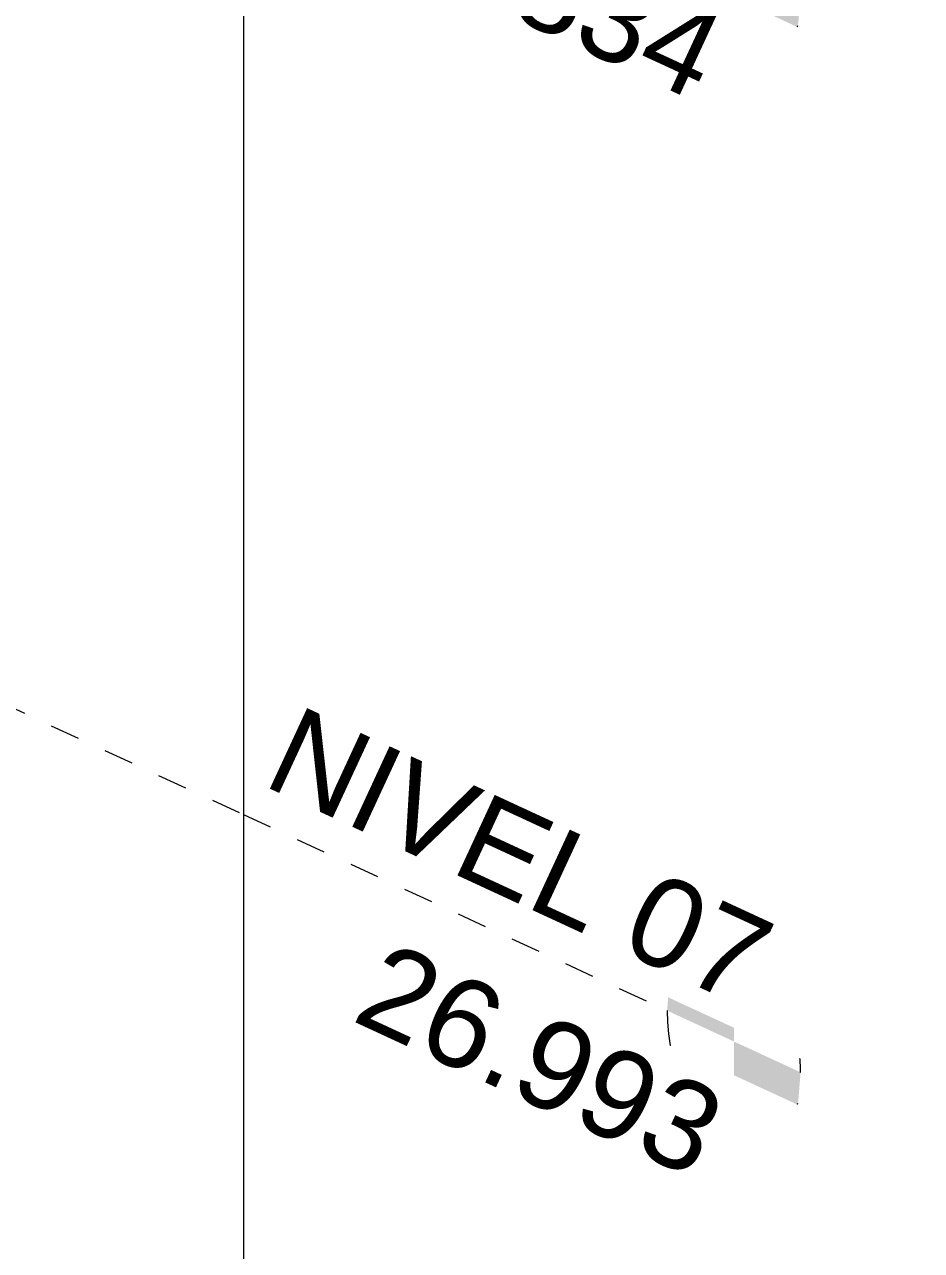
# Model space of a CAD drawing. Header units: metres. Extents: x 63 to 378, y -27 to 78.
# Drawn here: x 370.685 to 373.717, y 4.101 to 8.247 of the extents above; entities that cross this region are included whole.
import ezdxf

# ---------------------------------------------------------------- set-up
doc = ezdxf.new("R2010")
doc.units = ezdxf.units.M
doc.linetypes.add('Centre', pattern=[0.03175, 0.00635, -0.004763, 0.015875, -0.004763])
doc.layers.add('A-FLOR-LEVL', color=7, linetype='Continuous', lineweight=9)
doc.layers.add('G-ANNO-SYMB', color=7, linetype='Continuous', lineweight=9, true_color=0x0091c9)
doc.styles.add('Arial_1', font='arial.ttf', dxfattribs={"height": 0.3})

# ---------------------------------------------------------------- blocks, each defined once
blk = doc.blocks.new('Level - M_Level Head - Circle-24867-3D BUITRON TUBERIA')
at = {"layer": 'A-FLOR-LEVL'}
for points in [[(29.754, -16.8176), (29.754, -16.4381), (29.6956, -16.424), (29.6412, -16.4367), (29.5945, -16.4754), (29.5587, -16.5374), (29.5361, -16.6185), (29.5284, -16.7132)], [(29.8124, -17.2112), (29.8668, -17.1984), (29.9135, -17.1597), (29.9493, -17.0977), (29.9719, -17.0166), (29.9795, -16.9219), (29.754, -16.8176), (29.754, -17.1971)]]:
    blk.add_hatch(color=256, dxfattribs=at).paths.add_polyline_path(points)
for start_param, end_param in [(0.199785, 0.308213), (6.190523, 6.284099), (4.329106, 5.899903), (0.496018, 0.604446), (0.803317, 0.896893), (1.187514, 2.75831), (3.94491, 4.038486), (3.63761, 3.746039), (3.341378, 3.449806), (3.04893, 3.142506)]:
    blk.add_ellipse((29.754, -16.8176), major_axis=(-0.0843, 0.391), ratio=0.534993, start_param=start_param, end_param=end_param, dxfattribs=at)

msp = doc.modelspace()

# ---------------------------------------------------------------- linework, layer by layer
at = {"layer": 'A-FLOR-LEVL', "linetype": 'Centre'}
for p, q in [((370.0496, 6.2119), (371.4251, 5.5754)), ((371.4251, 5.5754), (372.8574, 4.9126))]:
    msp.add_line(p, q, dxfattribs=at)

# ---------------------------------------------------------------- block references
at = {"layer": 'A-FLOR-LEVL'}
for p in [(343.3289, 25.2694), (343.3289, 21.6258)]:
    msp.add_blockref('Level - M_Level Head - Circle-24867-3D BUITRON TUBERIA', p, dxfattribs=at)

# ---------------------------------------------------------------- next in the draw order: texts
at = {"layer": 'A-FLOR-LEVL', "char_height": 0.3, "attachment_point": 1, "rotation": 335.1681, "style": 'Arial_1', "bg_fill": 3, "box_fill_scale": 1.25, "bg_fill_color": 256, "bg_fill_true_color": 13158600, "bg_fill_transparency": 0}
for s, insert, width in [('30.834', (371.9109, 8.7973), 1.587341), ('NIVEL 07', (371.6094, 5.9497), 2.212657)]:
    msp.add_mtext(s, dxfattribs=dict(at, insert=insert, width=width))

# ---------------------------------------------------------------- next in the draw order: linework, layer by layer
at = {"layer": 'G-ANNO-SYMB'}
msp.add_line((371.4251, 17.7322), (371.4251, -17.3029), dxfattribs=at)

# ---------------------------------------------------------------- next in the draw order: texts
at = {"layer": 'A-FLOR-LEVL', "insert": (371.9109, 5.1538), "char_height": 0.3, "width": 1.587341, "attachment_point": 1, "rotation": 335.1681, "style": 'Arial_1', "bg_fill": 3, "box_fill_scale": 1.25, "bg_fill_color": 256, "bg_fill_true_color": 13158600, "bg_fill_transparency": 0}
msp.add_mtext('26.993', dxfattribs=at)

doc.saveas('drawing.dxf')
